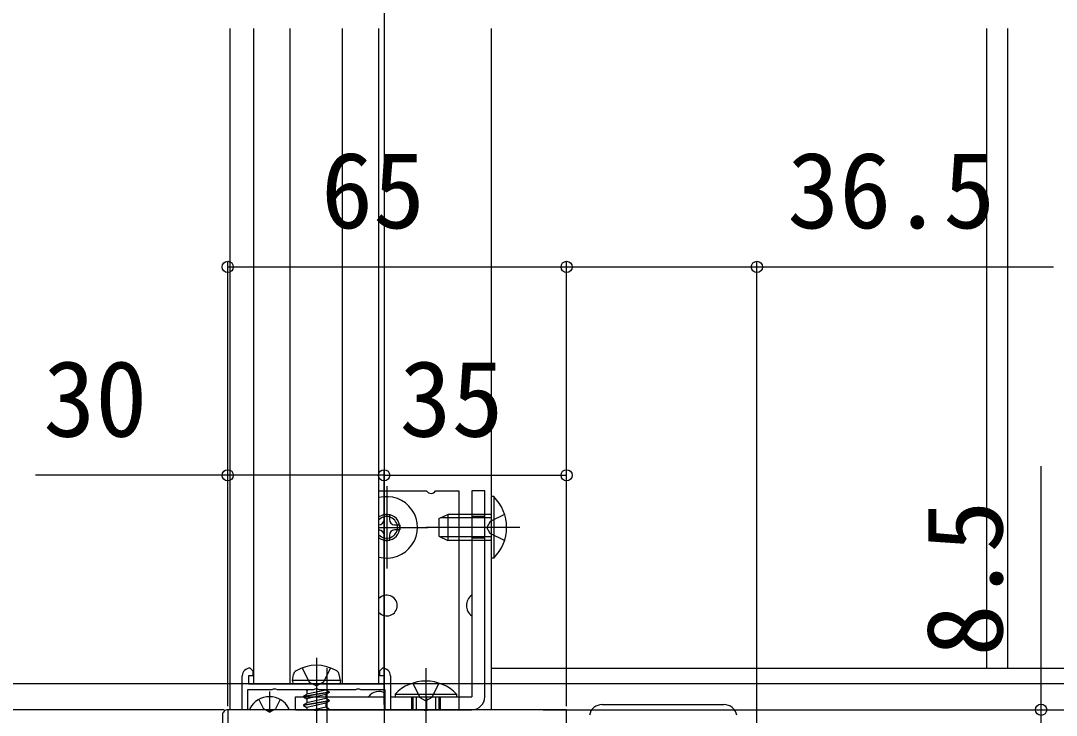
# Model space of a CAD drawing. Units: millimetres, scale not verified. Extents: x -875 to 875, y -1304 to 1296.
# Drawn here: x -708.7 to -510.1, y -763.3 to -630 of the extents above; entities that cross this region are included whole.
import ezdxf
from ezdxf.enums import TextEntityAlignment as Align

# ---------------------------------------------------------------- set-up
doc = ezdxf.new("R2010")
doc.units = ezdxf.units.MM
doc.header["$LTSCALE"] = 8
for name, color, linetype in [('0-3_YKK_11', 7, 'Continuous'), ('0-5_YKK_12', 2, 'Continuous'), ('0-6_YKK_13', 4, 'Continuous'), ('0-7_YKK_D', 6, 'Continuous')]:
    doc.layers.add(name, color=color, linetype=linetype)
doc.styles.add('ＭＳ ゴシック', font='')
doc.styles.get('ＭＳ ゴシック').set_extended_font_data('MS Gothic')

msp = doc.modelspace()

# ---------------------------------------------------------------- linework, layer by layer
at = {"layer": '0-3_YKK_11'}
for points in [[(-665, -757.2), (-652, -757.2), (-639, -757.2), (-639, -755.7), (-639.8, -755.7), (-639.8, -754.7), (-639.3, -754.2)], [(-664.7, -754.2), (-664.2, -754.7), (-664.2, -755.7), (-665, -755.7), (-665, -757.2)], [(-637.8, -755.7), (-637.8, -762.2), (-638.8, -762.2), (-638.8, -758.4), (-643.48, -758.4), (-643.74, -758.25), (-644.26, -758.25), (-644.52, -758.4), (-651.48, -758.4), (-651.74, -758.25), (-652, -758.1), (-652.26, -758.25), (-652.52, -758.4), (-659.48, -758.4), (-659.74, -758.25), (-660.26, -758.25), (-660.52, -758.4), (-665.2, -758.4), (-665.2, -762.2), (-666.2, -762.2), (-666.2, -755.7)], [(-604, -766.5), (-604, -762.2), (-630.542, -762.2), (-630.725, -762.32), (-631.275, -762.32), (-631.458, -762.2), (-651.542, -762.2), (-651.725, -762.32), (-652.275, -762.32), (-652.458, -762.2), (-660.542, -762.2), (-660.725, -762.32), (-661.275, -762.32), (-661.458, -762.2), (-669, -762.2), (-669, -765.2), (-668.7, -765.5)]]:
    msp.add_lwpolyline(points, dxfattribs=at)
for centre, start, end in [((-664.7, -755.7), 90.00001, 179.99999), ((-639.3, -755.7), 0.00001, 89.99999)]:
    msp.add_arc(centre, 1.5, start, end, dxfattribs=at)
at = {"layer": '0-5_YKK_12'}
for p, q in [((-639, -174.2), (-639, -1070.591)), ((-664, -757.2), (-664, -631.458)), ((-657.002, -757.2), (-657.002, -631.458)), ((-647, -757.2), (-647, -631.458)), ((-640, -757.2), (-640, -631.458)), ((-618.5, -631.458), (-618.5, -762.2)), ((-523.5, -631.458), (-523.5, -754.2)), ((-519.443, -631.458), (-519.443, -754.2)), ((-638.5, -719.3), (-638.5, -735.1)), ((-640, -727.2), (-630.6, -727.2)), ((-613, -727.2), (-631, -727.2)), ((-639, -735.95), (-639, -744.45)), ((-652, -752.256), (-652, -773.329)), ((-631, -754.2), (-631, -772.2)), ((-618.5, -754.2), (705.5, -754.2)), ((791.221, -757.2), (-861.589, -757.2)), ((-664, -757.2), (-640, -757.2)), ((-661, -758.7), (-661, -762.5)), ((-608.5, -762.2), (-598.716, -762.2)), ((-571.832, -762.2), (658.832, -762.2))]:
    msp.add_line(p, q, dxfattribs=at)
msp.add_lwpolyline([(-618.5, -762.2), (-668.5, -762.2), (-668.5, -631.458)], dxfattribs=at)
at = {"layer": '0-6_YKK_13'}
for p, q in [((-640, -720.2), (-630.866, -720.2)), ((-629.134, -720.2), (-624.7, -720.2)), ((-624.7, -720.2), (-624.7, -759.7)), ((-619.7, -759.7), (-619.7, -720.2)), ((-617.991, -721.3), (-618.5, -721.3)), ((-618.5, -721.3), (-618.5, -733.1)), ((-628.5, -725.5), (-626.8, -724.7)), ((-619.7, -724.7), (-622.2, -724.7)), ((-637, -726.7), (-636, -726.7)), ((-628.5, -725.5), (-628.5, -728.9)), ((-618.5, -725.354), (-628.19, -725.354)), ((-619.7, -725.133), (-622.2, -725.133)), ((-628.5, -728.9), (-626.8, -729.7)), ((-618.5, -729.046), (-628.19, -729.046)), ((-618.5, -729.7), (-626.8, -729.7)), ((-619.7, -729.267), (-622.2, -729.267)), ((-619.7, -729.7), (-622.2, -729.7)), ((-650, -754.2), (-650, -765.108)), ((-656.604, -756.611), (-656.402, -755.464)), ((-647.396, -756.611), (-656.604, -756.611)), ((-656.604, -756.611), (-656.501, -757.2)), ((-647.396, -756.611), (-647.598, -755.464)), ((-647.396, -756.611), (-647.499, -757.2)), ((-647.499, -757.2), (-656.501, -757.2)), ((-653.922, -758.4), (-653.824, -758.457)), ((-653.824, -758.457), (-653.637, -758.4)), ((-650.176, -758.415), (-653.824, -759.239)), ((-653.824, -758.457), (-653.824, -759.239)), ((-650.176, -758.4), (-650.176, -758.415)), ((-649.528, -758.789), (-650.176, -758.415)), ((-663.05, -760.234), (-662.145, -762.049)), ((-658.95, -760.234), (-659.855, -762.049)), ((-656, -762.2), (-656, -759.7)), ((-656, -759.7), (-638.8, -759.7)), ((-654.472, -759.613), (-649.528, -758.789)), ((-649.528, -758.907), (-654.472, -759.731)), ((-654.472, -759.613), (-653.824, -759.239)), ((-654.472, -759.613), (-654.472, -759.731)), ((-654.472, -759.731), (-653.824, -760.104)), ((-654.472, -761.261), (-649.528, -760.437)), ((-649.528, -760.555), (-654.472, -761.379)), ((-650.176, -759.28), (-653.824, -760.104)), ((-650.176, -760.063), (-653.824, -760.887)), ((-653.824, -760.104), (-653.824, -760.887)), ((-649.528, -758.907), (-650.176, -759.28)), ((-650.176, -759.28), (-650.176, -760.063)), ((-649.528, -760.437), (-650.176, -760.063)), ((-649.528, -758.789), (-649.528, -758.907)), ((-649.528, -760.437), (-649.528, -760.555)), ((-637.8, -759.7), (-622.2, -759.7)), ((-636.9, -759.191), (-636.9, -759.7)), ((-636.9, -759.7), (-625.1, -759.7)), ((-633.75, -759.7), (-633.75, -762.2)), ((-633.5, -759.7), (-633.5, -762.2)), ((-632.846, -759.7), (-632.846, -762.2)), ((-630.866, -759.7), (-630.866, -762.2)), ((-629.154, -759.7), (-629.154, -762.2)), ((-629.134, -759.7), (-629.134, -762.2)), ((-628.5, -759.7), (-628.5, -762.2)), ((-628.25, -759.7), (-628.25, -762.2)), ((-624.7, -759.7), (-624.7, -762.2)), ((-609, -762.2), (-668.998, -762.2)), ((-657.404, -762.2), (-664.596, -762.2)), ((-661, -762.658), (-662.145, -762.049)), ((-661, -762.658), (-659.855, -762.049)), ((-656, -762.2), (-622.2, -762.2)), ((-654.472, -761.261), (-653.824, -760.887)), ((-654.472, -761.261), (-654.472, -761.379)), ((-654.472, -761.379), (-653.824, -761.752)), ((-653.824, -761.752), (-653.824, -762.2)), ((-650.176, -761.711), (-652.392, -762.211)), ((-652.017, -762.5), (-651.887, -762.478)), ((-650.22, -762.2), (-649.528, -762.085)), ((-650.176, -760.928), (-650.176, -761.711)), ((-649.528, -762.085), (-650.176, -761.711)), ((-649.528, -762.085), (-649.528, -762.202)), ((-597.168, -761.2), (-573.832, -761.2)), ((-670, -763.2), (-670, -927.202))]:
    msp.add_line(p, q, dxfattribs=at)
for points in [[(-619.7, -720.2), (-622.2, -720.2), (-622.2, -759.7)], [(-617.991, -721.3), (-617.991, -733.1), (-618.5, -733.1)], [(-639, -725.7), (-639, -724.7), (-638, -724.7), (-638, -725.7)], [(-618.5, -724.7), (-626.8, -724.7), (-626.8, -729.7)], [(-615.889, -724.7), (-618.667, -726.055), (-619.276, -727.2)], [(-636, -726.7), (-636, -727.7), (-637, -727.7)], [(-638, -728.7), (-638, -729.7), (-639, -729.7), (-639, -728.7)], [(-615.889, -729.7), (-618.667, -728.345), (-619.276, -727.2)], [(-654.707, -754.164), (-653.348, -756.891), (-652, -757.607)], [(-649.293, -754.164), (-650.652, -756.891), (-652, -757.607)], [(-633.5, -757.089), (-632.145, -759.867), (-631, -760.476)], [(-628.5, -757.089), (-629.855, -759.867), (-631, -760.476)], [(-649.528, -760.555), (-650.176, -760.928), (-653.824, -761.752)], [(-636.9, -759.191), (-625.1, -759.191), (-625.1, -759.7)]]:
    msp.add_lwpolyline(points, dxfattribs=at)
for centre, radius, start, end in [((-630, -719.7), 1, 210, 330), ((-638.5, -727.2), 5.9, 255.27147, 104.72853), ((-623.732, -727.2), 8.232, 314.2189, 45.7811), ((-638.5, -727.2), 2.5, 233.12971, 126.87029), ((-638.5, -727.2), 2.067, 223.47322, 136.52678), ((-640, -725.7), 1, 270, 0), ((-637, -725.7), 1, 180, 270), ((-640, -728.7), 1, 0, 90), ((-637, -728.7), 1, 90, 180), ((-638.5, -742.2), 2, 221.40903, 138.59097), ((-620.7, -742.2), 2.5, 126.8699, 233.1301), ((-655.359, -755.648), 1.059, 120.63591, 170), ((-652, -761.32), 7.651, 59.36409, 120.63591), ((-648.641, -755.648), 1.059, 10, 59.36409), ((-631, -764.932), 8.232, 44.2189, 135.7811), ((-640, -761.2), 2.5, 61.31504, 143.1301), ((-661, -763.9), 4.2, 27.28096, 152.71904), ((-622.2, -759.7), 2.5, 270, 0), ((-664.596, -762.046), 0.154, 152.71904, 270), ((-657.404, -762.046), 0.154, 270, 27.28096), ((-597.168, -763.7), 2.5, 90, 170), ((-573.832, -763.7), 2.5, 10, 90)]:
    msp.add_arc(centre, radius, start, end, dxfattribs=at)
msp.add_ellipse((-668.998, -763.2), major_axis=(1.002, 0), ratio=0.998135, start_param=1.5707963, end_param=3.1415927, dxfattribs=at)
at = {"layer": '0-7_YKK_D'}
for p, q in [((-669, -761.5), (-669, -676.2)), ((-669, -677.2), (-604, -677.2)), ((-604, -761.5), (-604, -676.2)), ((-604, -761.5), (-604, -676.2)), ((-567.5, -770.7), (-567.5, -676.2)), ((-669, -761.5), (-669, -716.2)), ((-639, -761.2), (-639, -716.2)), ((-638.999, -761.2), (-638.999, -716.2)), ((-604, -761.5), (-604, -716.2)), ((-638.999, -717.2), (-604, -717.2)), ((-669.7, -762.2), (-766, -762.2)), ((-603.3, -762.2), (-512, -762.2)), ((-603.3, -762.2), (-472, -762.2))]:
    msp.add_line(p, q, dxfattribs=at)
for points in [[(-604, -677.2), (-567.5, -677.2), (-510.609, -677.2)], [(-513, -770.7), (-513, -762.2), (-513, -715.441)], [(-639, -717.2), (-669, -717.2), (-705.891, -717.2)]]:
    msp.add_lwpolyline(points, dxfattribs=at)
for centre in [(-669, -677.2), (-604, -677.2), (-604, -677.2), (-567.5, -677.2), (-669, -717.2), (-639, -717.2), (-638.999, -717.2), (-604, -717.2), (-513, -762.2)]:
    msp.add_circle(centre, 1.075, dxfattribs=at)

# ---------------------------------------------------------------- texts
at = {"layer": '0-7_YKK_D', "style": 'ＭＳ ゴシック'}
for s, p in [('65', (-651.102, -674.2)), ('36.5', (-561.677, -674.2)), ('30', (-704.368, -714.2)), ('35', (-636.045, -714.2))]:
    msp.add_text(s, height=14.66, dxfattribs=at).set_placement(p, align=Align.BOTTOM_LEFT)
msp.add_text('8.5', height=14.66, rotation=90, dxfattribs=at).set_placement((-516, -751.964), align=Align.BOTTOM_LEFT)

doc.saveas('drawing.dxf')
